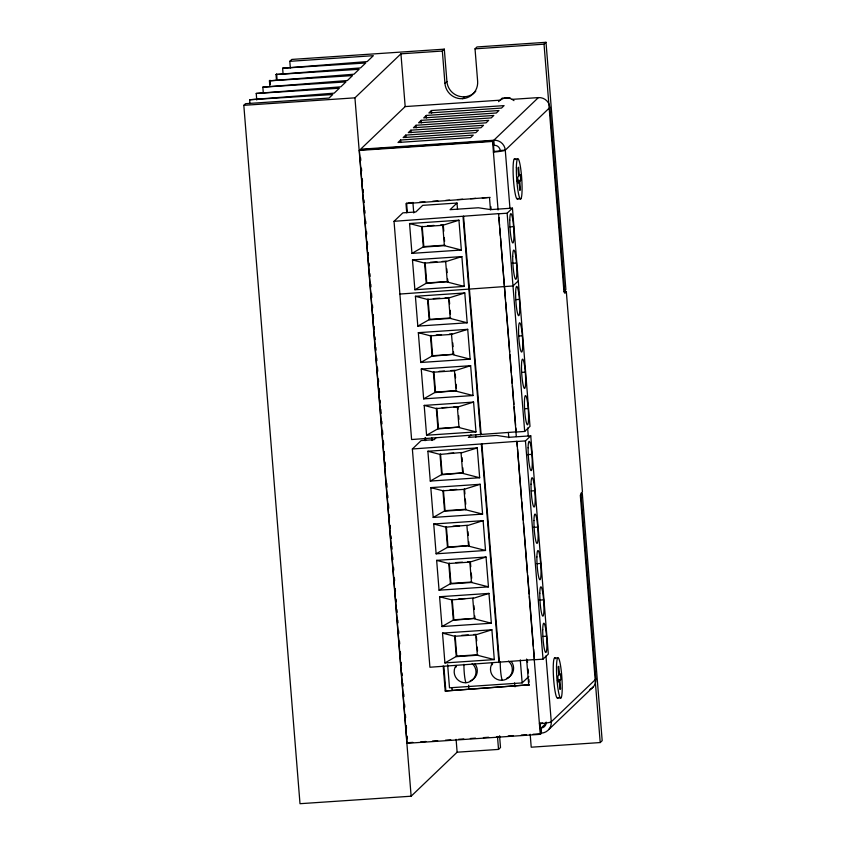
<?xml version="1.0" encoding="UTF-8"?>
<svg xmlns="http://www.w3.org/2000/svg" width="846" height="846" viewBox="0 0 846 846"><rect width="100%" height="100%" fill="white"/><g stroke="black" fill="none" stroke-linecap="round" stroke-linejoin="round"><path stroke-width="1.27" d="M519.782 181.34L520.766 180.325L520.29 174.583L519.307 175.598L518.63 167.212L517.953 167.91L518.64 176.296L517.657 177.322L518.122 183.064L519.106 182.038L519.793 190.435L520.459 189.737L519.782 181.34L517.213 181.298M499.563 735.872L500.504 747.526L498.527 749.408L457.126 752.2L411.135 796.213L300.002 803.7L243.817 105.327L245.53 103.688L329.052 98.062L332.732 94.541L249.633 99.754L249.951 103.709M249.633 99.754L334.191 93.145L339.331 88.227L256.232 93.451L256.761 100.018M256.232 93.451L340.79 86.831L345.929 81.914L262.831 87.138L263.254 92.394M262.831 87.138L347.389 80.518L352.528 75.601L269.43 80.825L269.853 86.091M269.43 80.825L353.977 74.215L359.116 69.298L276.018 74.511L276.441 79.778M276.018 74.511L360.576 67.902L365.715 62.985L282.617 68.209L283.04 73.465M282.617 68.209L367.175 61.589L373.34 55.688L289.808 61.324L290.337 67.892M289.808 61.324L291.785 59.432L444.309 49.153L446.921 81.523L444.943 83.416A16.508 16.296 46.3 0 0 462.603 98.675L464.581 96.793M243.817 105.327L354.939 97.84L400.941 53.827L442.342 51.035L444.309 49.153M542.624 722.886A5.573 0.571 -4.6 0 1 540.012 723.129L540.869 733.757L540.266 734.328L407.063 743.306L359.36 150.419L359.952 149.848L493.165 140.87L494.022 151.487L493.419 152.058A10.712 1.1 -4.6 0 0 505.274 150.154L549.858 107.495A10.712 10.575 46.3 0 0 538.394 97.597L511.957 99.373M510.053 97.755L502.302 98.273L500.335 100.156L405.181 106.575L360.608 149.224L493.821 140.246L538.394 97.597M462.603 98.675A16.508 16.296 46.3 0 0 477.63 81.205L475.029 48.835L476.996 46.953L545.998 42.3L565.9 289.639L563.933 291.521L544.031 44.182L545.998 42.3M400.602 140.024L398.032 142.477L470.672 137.581L473.242 135.127L400.602 140.024L400.814 142.562M405.742 135.106L403.172 137.56L475.812 132.663L478.381 130.21L405.742 135.106L405.953 137.644M410.881 130.189L408.311 132.642L480.951 127.746L483.521 125.293L410.881 130.189L411.093 132.727M416.021 125.271L413.451 127.725L486.09 122.829L488.66 120.375L416.021 125.271L416.232 127.809M421.171 120.354L418.601 122.807L491.23 117.911L493.8 115.458L421.171 120.354L421.371 122.892M426.31 115.437L423.74 117.89L496.369 112.994L498.939 110.54L426.31 115.437L426.511 117.975M431.449 110.519L428.88 112.973L501.509 108.077L504.079 105.623L431.449 110.519L431.65 113.057M515.827 427.949L516.145 431.883L411.6 439.539L394.035 221.303L402.865 212.854L415.788 211.986L422.725 205.345L457.009 203.04L457.527 209.48M359.36 150.419L492.562 141.441L493.165 140.87M457.009 203.04L450.072 209.671L478.402 207.767L490.659 209.607L512.443 208.137L529.998 426.373L524.689 431.46L515.975 432.042L498.59 213.647L394.035 221.303M444.901 245.171L423.835 246.598L411.949 253.366L409.549 223.545L458.944 220.214L461.345 250.035L411.949 253.366M406.736 212.811L405.985 203.59L490.12 197.393M447.629 279L447.83 281.549L426.765 282.966L414.878 289.744L412.478 259.912L461.874 256.592L464.274 286.413L414.878 289.744M498.421 213.805L507.135 213.213L512.443 208.137M447.83 281.549L426.247 283.463L424.607 263.095L425.126 262.598L426.765 282.966M450.759 317.927L429.694 319.344L417.808 326.112L415.407 296.29L464.792 292.959L467.193 322.791L417.808 326.112M453.477 351.746L453.678 354.294L432.623 355.711L420.737 362.49L418.336 332.668L467.722 329.337L470.122 359.159L420.737 362.49M518.302 280.883L512.983 285.969L399.894 294.048M453.678 354.294L432.105 356.208L430.466 335.841L430.984 335.344L432.623 355.711M435.542 392.089L433.903 371.722L433.395 372.208L435.034 392.576L456.607 390.672L435.542 392.089L423.656 398.868L421.255 369.036L470.651 365.705L473.051 395.537L423.656 398.868M589.937 689.469A10.712 10.575 46.3 0 0 595.848 679.137L580.895 493.345L582.439 491.875L566.344 291.817L564.8 293.298L549.858 107.495M533.625 649.062L534.471 659.584L429.916 667.24L412.362 448.993L421.181 440.555L434.114 439.677L435.849 438.027M458.098 409.221L457.898 406.672L436.314 408.586L424.184 405.414L426.585 435.235L475.981 431.904L473.58 402.083L424.184 405.414M438.471 428.467L436.832 408.089L436.314 408.586L437.953 428.954L459.537 427.04L438.471 428.467L426.585 435.235M470.989 434.886L468.388 437.371L496.718 435.457L508.975 437.297L530.759 435.838L548.324 654.074L543.016 659.15L534.291 659.743L516.906 441.337L517.329 446.593M461.588 452.504L440.005 454.418L427.875 451.246L430.276 481.067L479.661 477.736L477.26 447.915L427.875 451.246M462.815 467.785L463.227 472.872L442.162 474.289L430.276 481.067M412.362 448.993L516.906 441.337M463.227 472.872L441.644 474.786L440.005 454.418L440.523 453.921L442.162 474.289M466.146 509.25L445.081 510.667L433.205 517.445L430.804 487.613L480.19 484.282L482.59 514.114L433.205 517.445M516.737 441.506L525.451 440.914L530.759 435.838M467.436 525.25L445.863 527.164L433.723 523.991L436.124 553.813L485.519 550.482L483.119 520.66L433.723 523.991M468.769 541.8L469.075 545.617L448.01 547.034L436.124 553.813M469.075 545.617L447.502 547.531L445.863 527.164L446.371 526.667L448.01 547.034M472.005 581.995L450.939 583.412L439.053 590.191L436.652 560.359L486.048 557.028L488.449 586.86L439.053 590.191M473.295 597.995L451.711 599.909L439.582 596.737L441.982 626.558L491.367 623.227L488.967 593.406L439.582 596.737M474.722 615.825L474.923 618.363L453.868 619.79L441.982 626.558M474.923 618.363L453.35 620.277L451.711 599.909L452.229 599.412L453.868 619.79M477.853 654.741L456.787 656.158L444.911 662.936L442.511 633.104L491.896 629.784L494.297 659.605L444.911 662.936M445.208 691.002L529.332 684.795L445.208 691.002L443.188 665.971M447.65 664.766L449.501 687.809L522.141 682.912L528.803 676.546M540.012 723.129L539.41 723.7A10.712 1.1 -4.6 0 0 551.264 721.797L595.848 679.137M545.966 655.936L551.264 721.797A10.712 10.575 46.3 0 1 541.514 733.133L541.112 728.036L545.85 723.499M548.768 729.516L593.342 686.857M600.216 742.555L602.183 740.673L582.291 493.334L580.314 495.217L600.216 742.555L531.214 747.208L530.178 734.254M559.925 680.438L560.919 679.571L560.464 673.818L559.47 674.685L558.804 666.278L558.127 666.881L558.794 675.288L557.8 676.155L558.254 681.908L559.248 681.041L559.915 689.448L560.591 688.856L559.925 680.438L557.366 680.396M458.944 220.214L442.754 225.3L421.689 226.717L409.549 223.545M461.874 256.592L445.673 261.668L424.607 263.095L412.478 259.912M464.792 292.959L448.602 298.046L427.537 299.463L415.407 296.29M467.722 329.337L451.531 334.413L430.466 335.841L418.336 332.668M470.651 365.705L454.461 370.791L433.395 372.208L421.255 369.036M473.58 402.083L457.379 407.169L459.018 427.537L475.981 431.904M477.26 447.915L461.07 452.991L462.709 473.369L479.661 477.736M480.19 484.282L463.999 489.369L442.934 490.786L430.804 487.613M483.119 520.66L466.918 525.747L468.557 546.114L485.519 550.482M486.048 557.028L469.847 562.114L448.782 563.531L436.652 560.359M488.967 593.406L472.777 598.492L474.416 618.86L491.367 623.227M491.896 629.784L475.706 634.86L454.64 636.287L442.511 633.104M475.029 48.835L544.031 44.182M494.022 151.487A5.573 0.571 -4.6 0 0 500.187 150.493L505.274 150.154L509.937 208.105M514.305 159.059L517.583 158.837M407.899 202.934L413.112 202.585M419.637 202.141L424.861 201.792M432.697 201.263L437.911 200.914M445.747 200.386L449.66 200.121M457.485 199.593L462.709 199.233M470.545 198.715L475.759 198.355M482.283 197.922L487.508 197.562M517.572 199.022L520.84 198.81M427.463 225.871L434.051 225.427M440.629 224.983L443.262 224.803L442.754 225.3L444.393 245.668L461.345 250.035M509.937 226.897L513.564 226.654M444.393 245.668L423.328 247.085L421.689 226.717L422.196 226.231L423.835 246.598M430.392 262.249L436.97 261.805M442.236 261.446L446.191 261.181L445.673 261.668L447.312 282.046L464.274 286.413M511.65 263.349L516.494 263.021M433.321 298.617L439.899 298.173M445.165 297.824L449.12 297.549L448.602 298.046L450.241 318.413L467.193 322.791M563.806 291.986L566.344 291.817M515.785 299.643L519.423 299.399M450.241 318.413L429.176 319.83L427.537 299.463L428.055 298.976L429.694 319.344M436.25 334.995L441.506 334.635M449.406 334.107L452.039 333.927L451.531 334.413L453.17 354.791L470.122 359.159M518.714 336.021L522.342 335.767M439.169 371.362L444.436 371.013M451.024 370.569L454.968 370.305L454.461 370.791L456.1 391.159L473.051 395.537M521.644 372.388L525.271 372.145M442.098 407.74L447.365 407.381M453.942 406.937L457.898 406.672M524.562 408.766L528.2 408.523M448.422 453.393L453.689 453.033M527.047 454.672L531.88 454.344M450.03 489.855L456.607 489.411M531.182 490.966L534.809 490.722M482.59 514.114L465.638 509.736L444.573 511.153L442.934 490.786L443.441 490.299L445.081 510.667M452.959 526.223L459.537 525.778M532.895 527.418L537.739 527.09M455.878 562.601L462.466 562.156M467.732 561.797L470.365 561.628L469.847 562.114L471.486 582.482L488.449 586.86M537.03 563.711L540.668 563.468M471.486 582.482L450.421 583.909L448.782 563.531L449.3 563.045L450.939 583.412M458.807 598.968L465.395 598.534M538.743 600.163L543.587 599.846M461.736 635.346L468.314 634.902M473.58 634.553L476.213 634.373L475.706 634.86L477.345 655.227L494.297 659.605M542.889 636.456L546.516 636.213M477.345 655.227L456.28 656.655L454.64 636.287L455.148 635.79L456.787 656.158M554.5 658.061L557.768 657.839M557.683 698.109L560.951 697.887M407.656 742.735L412.88 742.376M420.716 741.847L425.94 741.498M432.475 741.054L437.699 740.705M445.535 740.176L450.759 739.827M458.595 739.298L463.82 738.949M470.344 738.505L475.568 738.156M483.404 737.627L488.628 737.268M496.465 736.75L500.377 736.485M508.213 735.957L513.437 735.597M521.273 735.068L526.498 734.719M533.033 734.275L540.869 733.757M516.98 180.505L520.766 180.325M558.402 679.666L560.919 679.571M527.64 428.065L528.274 435.976M507.135 213.213L524.689 431.46M525.451 440.914L543.016 659.15M498.897 217.538L499.531 225.332M499.743 227.934L500.367 235.727M500.578 238.318L505.496 299.495M505.707 302.117L509.715 351.925M509.927 354.548L511.407 372.896M511.608 375.518L512.242 383.386M512.454 386.009L513.934 404.356M514.146 406.979L515.616 425.327M517.541 449.226L521.559 499.182M521.771 501.815L523.251 520.216M523.463 522.849L527.481 572.805M527.693 575.439L529.184 593.839M529.395 596.472L533.414 646.429M492.562 141.441L498.083 210.02M515.891 431.301L516.314 436.568M534.217 659.161L540.266 734.328M490.86 206.614L491.071 209.248M527.322 659.764L527.534 662.397M528.063 668.985L528.38 672.94M528.909 679.528L529.12 682.162M489.517 197.964L490.469 209.819M508.383 432.443L508.806 437.71M526.614 659.023L528.729 685.366M520.279 659.869L522.141 682.912M463.555 216.153L481.11 434.4M481.871 443.854L499.436 662.09M463.037 216.65L480.602 434.886M481.363 444.34L498.918 662.587M475.642 434.601L475.854 437.181M442.342 51.035L444.943 83.416M497.49 736.454L498.527 749.408M443.367 226.083L443.78 231.17M444.287 237.536L444.594 241.353M446.804 268.817L447.111 272.634M449.321 300.097L449.628 303.915M450.146 310.281L450.453 314.099M452.758 342.841L453.065 346.659M455.275 374.122L455.582 377.94M456.1 384.306L456.406 388.124M458.617 415.587L458.923 419.405M461.99 457.591L462.297 461.419M464.919 493.969L464.507 488.882L463.999 489.369L465.638 509.736M465.332 499.066L465.744 504.153M467.944 531.616L468.261 535.433M470.461 562.897L470.778 566.714M471.285 573.08L471.698 578.178M473.908 605.641L474.215 609.458M476.425 636.922L476.732 640.739M477.239 647.105L477.546 650.923M468.642 685.197L468.948 689.088M400.941 53.827L405.181 106.575M412.901 202.427L413.747 212.949M431.841 437.868L432.052 440.502M451.944 687.787L452.155 690.421M456.1 739.33L457.126 752.2M406.588 203.019L407.328 212.24M425.453 437.498L425.665 440.132M443.896 666.711L445.81 690.421M424.851 438.069L425.073 440.713M360.586 157.747L360.808 160.38M361.443 168.291L361.654 170.924M362.289 178.834L362.5 181.467M363.135 189.367L363.346 192.01M363.981 199.91L364.192 202.543M364.827 210.453L365.049 213.086M365.684 220.996L365.895 223.63M366.53 231.529L366.741 234.162M367.375 242.072L367.587 244.706M368.222 252.616L368.433 255.249M369.068 263.148L369.279 265.792M369.924 273.692L370.136 276.325M370.77 284.235L370.982 286.868M371.51 293.456L371.828 297.411M372.462 305.311L372.674 307.944M373.202 314.532L373.52 318.487M374.165 326.397L374.376 329.031M375.011 336.93L375.222 339.563M375.857 347.473L376.068 350.107M376.703 358.017L376.914 360.65M377.443 367.238L377.76 371.193M378.405 379.093L378.617 381.726M379.145 388.314L379.463 392.269M380.097 400.179L380.309 402.812M380.837 409.401L381.155 413.345M381.789 421.255L382.001 423.888M382.529 430.477L382.857 434.432M383.386 441.02L383.703 444.975M384.232 451.563L384.549 455.508M385.078 462.096L385.395 466.051M386.77 483.182L387.098 487.127M387.732 495.037L387.944 497.67M388.473 504.258L388.79 508.213M389.319 514.802L389.53 517.435M390.165 525.334L390.376 527.978M391.011 535.878L391.222 538.511M391.867 546.421L392.079 549.054M392.713 556.964L392.925 559.597M393.559 567.497L393.771 570.13M394.405 578.04L394.617 580.673M395.251 588.583L395.463 591.217M396.108 599.116L396.319 601.76M396.954 609.659L397.165 612.293M397.8 620.203L398.011 622.836M398.646 630.746L398.857 633.379M399.492 641.279L399.703 643.912M400.348 651.822L400.56 654.455M401.194 662.365L401.406 664.998M402.04 672.898L402.252 675.542M402.886 683.441L403.098 686.074M403.732 693.984L403.944 696.618M404.589 704.528L404.8 707.161M405.435 715.06L405.646 717.694M406.281 725.604L406.492 728.237M407.127 736.147L407.338 738.78M354.939 97.84L411.135 796.213M276.621 73.94L277.044 79.207M270.022 80.254L270.339 84.198M517.551 179.923A12.468 1.555 86.1 0 1 517.615 181.107M546.104 722.198A5.573 0.571 -4.6 0 0 546.188 722.135A5.573 5.499 46.3 0 1 541.112 728.036M500.187 150.493A5.573 5.499 46.3 0 0 494.223 145.332L493.821 140.246A10.712 10.575 46.3 0 1 505.274 150.154M517.964 198.25A20.177 2.517 86.1 0 1 513.448 179.521A20.177 2.517 86.1 0 1 515.288 159.566M498.548 101.657A11.009 10.861 46.3 0 1 513.956 100.621M475.748 91.22A16.508 16.296 46.3 0 1 446.921 81.523M501.297 98.961A11.009 10.861 46.3 0 1 502.154 98.242M465.966 682.722A11.918 1.491 86.1 0 1 463.957 664.322M472.174 663.581A11.009 10.861 46.3 0 1 473.654 678.725A11.009 10.861 46.3 0 1 458.595 680.522A11.009 10.861 46.3 0 1 456.079 665.506M475.008 663.994A11.009 10.861 46.3 0 1 470.217 680.871M455.92 667.251A11.009 10.861 46.3 0 1 456.29 666.225M502.281 680.279A11.918 1.491 86.1 0 1 500.272 661.879M508.488 661.128A11.009 10.861 46.3 0 1 509.969 676.271A11.009 10.861 46.3 0 1 494.91 678.08A11.009 10.861 46.3 0 1 492.393 663.063M511.333 661.551A11.009 10.861 46.3 0 1 506.532 678.429M492.235 664.797A11.009 10.861 46.3 0 1 492.605 663.772M515.034 686.825A11.009 1.375 86.1 0 1 514.569 682.912M558.085 697.4A20.177 2.517 86.1 0 1 553.58 678.217A20.177 2.517 86.1 0 1 555.484 658.696M512.718 256.465A14.678 1.829 86.1 0 0 515.616 279.265A14.678 1.829 86.1 0 0 515.997 258.263A14.678 1.829 86.1 0 0 512.718 256.465M509.789 220.087A14.678 1.829 86.1 0 0 512.687 242.897A14.678 1.829 86.1 0 0 513.078 221.885A14.678 1.829 86.1 0 0 509.789 220.087M542.741 629.657A14.678 1.829 86.1 0 0 545.638 652.456A14.678 1.829 86.1 0 0 546.03 631.444A14.678 1.829 86.1 0 0 542.741 629.657M539.811 593.279A14.678 1.829 86.1 0 0 542.72 616.089A14.678 1.829 86.1 0 0 543.1 595.076A14.678 1.829 86.1 0 0 539.811 593.279M536.893 556.911A14.678 1.829 86.1 0 0 539.79 579.711A14.678 1.829 86.1 0 0 540.171 558.698A14.678 1.829 86.1 0 0 536.893 556.911M533.963 520.533A14.678 1.829 86.1 0 0 536.861 543.344A14.678 1.829 86.1 0 0 537.252 522.331A14.678 1.829 86.1 0 0 533.963 520.533M531.034 484.166A14.678 1.829 86.1 0 0 533.942 506.966A14.678 1.829 86.1 0 0 534.323 485.953A14.678 1.829 86.1 0 0 531.034 484.166M528.105 447.788A14.678 1.829 86.1 0 0 531.013 470.588A14.678 1.829 86.1 0 0 531.394 449.586A14.678 1.829 86.1 0 0 528.105 447.788M524.425 401.956A14.678 1.829 86.1 0 0 527.322 424.766A14.678 1.829 86.1 0 0 527.703 403.754A14.678 1.829 86.1 0 0 524.425 401.956M521.496 365.588A14.678 1.829 86.1 0 0 524.393 388.388A14.678 1.829 86.1 0 0 524.784 367.375A14.678 1.829 86.1 0 0 521.496 365.588M518.566 329.21A14.678 1.829 86.1 0 0 521.474 352.01A14.678 1.829 86.1 0 0 521.855 331.008A14.678 1.829 86.1 0 0 518.566 329.21M515.637 292.843A14.678 1.829 86.1 0 0 518.545 315.643A14.678 1.829 86.1 0 0 518.926 294.63A14.678 1.829 86.1 0 0 515.637 292.843M516.367 167.698A20.177 2.517 86.1 0 0 520.385 198.916A20.177 2.517 86.1 0 0 520.872 169.856A20.177 2.517 86.1 0 0 516.367 167.698M556.531 666.447A20.177 2.517 86.1 0 0 560.496 697.929A20.177 2.517 86.1 0 0 561.067 669.218A20.177 2.517 86.1 0 0 556.531 666.447"/></g></svg>
